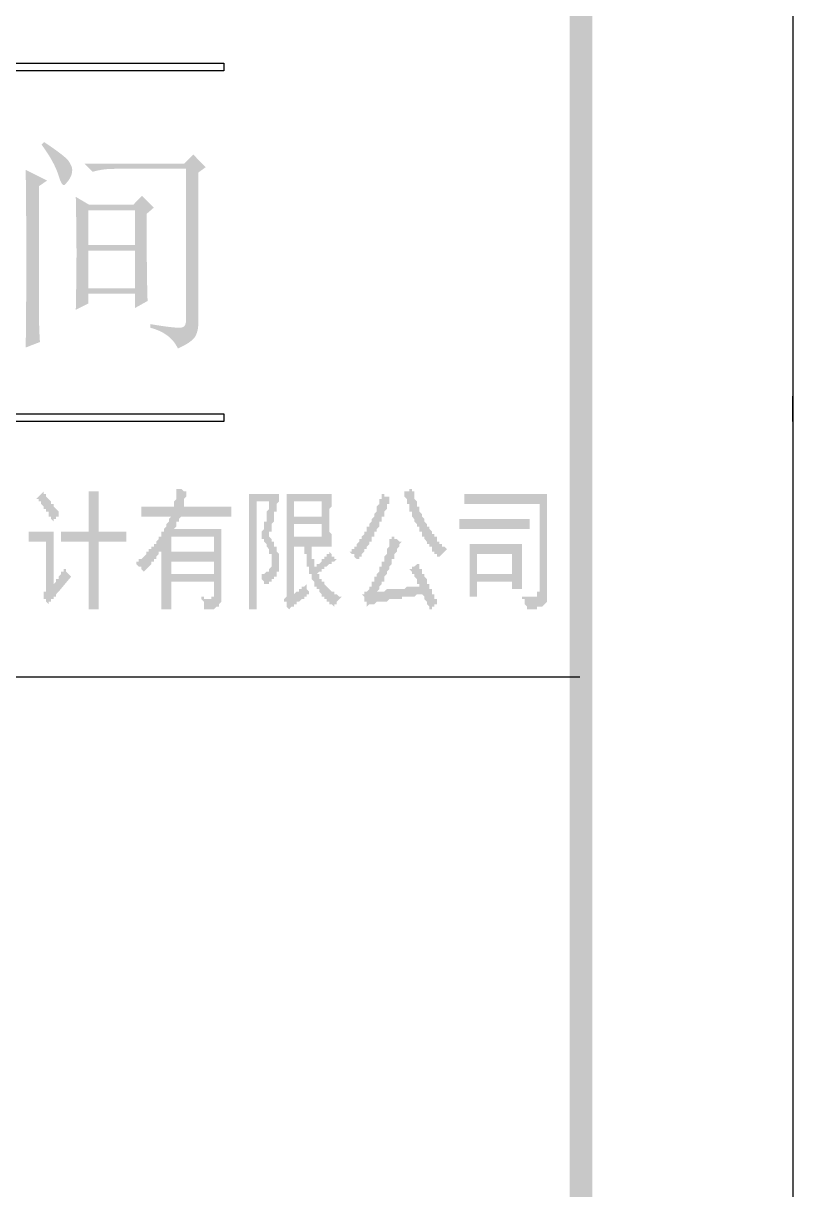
# Model space of a CAD drawing. Header units: inches. Extents: x 11 to 286, y 6 to 196.
# Drawn here: x 273.1 to 286.1, y 155.09 to 174.8 of the extents above; entities that cross this region are included whole.
import ezdxf

# ---------------------------------------------------------------- set-up
doc = ezdxf.new("R2010")
doc.units = ezdxf.units.IN
doc.header["$MEASUREMENT"] = 0
doc.layers.add('PDF_几何图形', color=7, linetype='Continuous')
doc.layers.add('PDF_实体填充', color=7, linetype='Continuous', true_color=0xffffff)

msp = doc.modelspace()

# ---------------------------------------------------------------- hatches: boundary and pattern name
at = {"layer": 'PDF_实体填充', "transparency": 33554559}
h = msp.add_hatch(color=7, dxfattribs=at)
h.paths.add_polyline_path([(254.31, 191.445), (254.734, 191.022), (282.716, 191.445)], flags=0)
h.paths.add_polyline_path([(254.734, 191.022), (282.716, 191.445), (282.335, 191.022)], flags=0)
h.paths.add_polyline_path([(282.716, 191.445), (282.335, 191.022), (282.716, 9.031)], flags=0)
h.paths.add_polyline_path([(282.335, 191.022), (282.716, 9.031), (282.335, 9.454)], flags=0)
h.paths.add_polyline_path([(282.716, 9.031), (282.335, 9.454), (254.31, 9.031)], flags=0)
h.paths.add_polyline_path([(282.335, 9.454), (254.31, 9.031), (254.734, 9.454)], flags=0)
h.paths.add_polyline_path([(254.31, 9.031), (254.734, 9.454), (254.31, 191.445)], flags=0)
h.paths.add_polyline_path([(254.734, 9.454), (254.31, 191.445), (254.734, 191.022), (254.734, 9.454)], flags=0)
h = msp.add_hatch(color=7, dxfattribs=at)
edge = h.paths.add_edge_path(flags=0)
edge.add_spline(control_points=[(273.989, 169.963), (273.995, 170.283), (274.001, 170.603), (274.001, 170.923)], knot_values=[0, 0, 0, 0, 1, 1, 1, 1], degree=3, periodic=0)
edge.add_spline(control_points=[(274.001, 170.923), (274.001, 171.242), (273.995, 171.556), (273.989, 171.871)], knot_values=[0, 0, 0, 0, 1, 1, 1, 1], degree=3, periodic=0)
edge.add_line((273.989, 171.871), (274.215, 171.738))
edge.add_line((274.215, 171.738), (274.96, 171.738))
edge.add_line((274.96, 171.738), (275.108, 171.887))
edge.add_line((275.108, 171.887), (275.307, 171.689))
edge.add_line((275.307, 171.689), (275.186, 171.584))
edge.add_spline(control_points=[(275.186, 171.584), (275.186, 170.917), (275.191, 170.427), (275.202, 170.112)], knot_values=[0, 0, 0, 0, 1, 1, 1, 1], degree=3, periodic=0)
edge.add_line((275.202, 170.112), (274.987, 169.991))
edge.add_line((274.987, 169.991), (274.987, 170.234))
edge.add_line((274.987, 170.234), (274.199, 170.234))
edge.add_line((274.199, 170.234), (274.199, 170.068))
edge.add_line((274.199, 170.068), (273.989, 169.963))
h.paths.add_polyline_path([(274.199, 171.645), (274.199, 171.055), (274.987, 171.055), (274.987, 171.645)], flags=0)
h.paths.add_polyline_path([(274.199, 170.961), (274.199, 170.327), (274.987, 170.327), (274.987, 170.961)], flags=0)
edge = h.paths.add_edge_path(flags=0)
edge.add_spline(control_points=[(273.455, 172.797), (273.686, 172.642), (273.824, 172.538), (273.868, 172.477)], knot_values=[0, 0, 0, 0, 1, 1, 1, 1], degree=3, periodic=0)
edge.add_spline(control_points=[(273.868, 172.477), (273.907, 172.416), (273.929, 172.367), (273.929, 172.328)], knot_values=[0, 0, 0, 0, 1, 1, 1, 1], degree=3, periodic=0)
edge.add_spline(control_points=[(273.929, 172.328), (273.929, 172.262), (273.907, 172.207), (273.868, 172.152)], knot_values=[0, 0, 0, 0, 1, 1, 1, 1], degree=3, periodic=0)
edge.add_spline(control_points=[(273.868, 172.152), (273.824, 172.097), (273.802, 172.069), (273.791, 172.069)], knot_values=[0, 0, 0, 0, 1, 1, 1, 1], degree=3, periodic=0)
edge.add_spline(control_points=[(273.791, 172.069), (273.758, 172.069), (273.73, 172.124), (273.697, 172.234)], knot_values=[0, 0, 0, 0, 1, 1, 1, 1], degree=3, periodic=0)
edge.add_spline(control_points=[(273.697, 172.234), (273.648, 172.389), (273.554, 172.56), (273.411, 172.753)], knot_values=[0, 0, 0, 0, 1, 1, 1, 1], degree=3, periodic=0)
edge.add_line((273.411, 172.753), (273.455, 172.797))
edge = h.paths.add_edge_path(flags=0)
edge.add_spline(control_points=[(273.367, 169.903), (273.367, 169.737), (273.372, 169.583), (273.383, 169.418)], knot_values=[0, 0, 0, 0, 1, 1, 1, 1], degree=3, periodic=0)
edge.add_line((273.383, 169.418), (273.141, 169.324))
edge.add_spline(control_points=[(273.141, 169.324), (273.146, 169.478), (273.152, 169.975), (273.152, 170.823)], knot_values=[0, 0, 0, 0, 1, 1, 1, 1], degree=3, periodic=0)
edge.add_spline(control_points=[(273.152, 170.823), (273.152, 171.672), (273.146, 172.174), (273.141, 172.328)], knot_values=[0, 0, 0, 0, 1, 1, 1, 1], degree=3, periodic=0)
edge.add_line((273.141, 172.328), (273.504, 172.146))
edge.add_line((273.504, 172.146), (273.367, 172.053))
edge.add_line((273.367, 172.053), (273.367, 169.903))
edge = h.paths.add_edge_path(flags=0)
edge.add_spline(control_points=[(275.246, 169.721), (275.566, 169.666), (275.748, 169.649), (275.792, 169.666)], knot_values=[0, 0, 0, 0, 1, 1, 1, 1], degree=3, periodic=0)
edge.add_spline(control_points=[(275.792, 169.666), (275.831, 169.677), (275.853, 169.721), (275.853, 169.798)], knot_values=[0, 0, 0, 0, 1, 1, 1, 1], degree=3, periodic=0)
edge.add_line((275.853, 169.798), (275.853, 172.345))
edge.add_line((275.853, 172.345), (274.64, 172.345))
edge.add_spline(control_points=[(274.64, 172.345), (274.508, 172.345), (274.386, 172.328), (274.276, 172.295)], knot_values=[0, 0, 0, 0, 1, 1, 1, 1], degree=3, periodic=0)
edge.add_line((274.276, 172.295), (274.138, 172.433))
edge.add_line((274.138, 172.433), (275.82, 172.433))
edge.add_line((275.82, 172.433), (275.974, 172.587))
edge.add_line((275.974, 172.587), (276.183, 172.372))
edge.add_line((276.183, 172.372), (276.062, 172.284))
edge.add_line((276.062, 172.284), (276.062, 169.782))
edge.add_spline(control_points=[(276.062, 169.782), (276.062, 169.649), (276.04, 169.556), (275.996, 169.495)], knot_values=[0, 0, 0, 0, 1, 1, 1, 1], degree=3, periodic=0)
edge.add_spline(control_points=[(275.996, 169.495), (275.952, 169.434), (275.858, 169.374), (275.715, 169.308)], knot_values=[0, 0, 0, 0, 1, 1, 1, 1], degree=3, periodic=0)
edge.add_spline(control_points=[(275.715, 169.308), (275.632, 169.484), (275.478, 169.6), (275.246, 169.66)], knot_values=[0, 0, 0, 0, 1, 1, 1, 1], degree=3, periodic=0)
edge.add_line((275.246, 169.66), (275.246, 169.721))
h = msp.add_hatch(color=7, dxfattribs=at)
h.paths.add_polyline_path([(274.207, 166.215), (274.207, 166.638), (274.207, 166.68), (274.207, 166.68), (274.207, 166.723), (274.207, 166.765), (274.207, 166.765), (274.207, 166.807), (274.207, 166.807), (274.207, 166.85), (274.207, 166.85), (274.207, 166.892), (274.207, 166.892), (274.207, 166.892), (274.207, 166.892), (274.376, 166.892), (274.376, 166.892), (274.376, 166.85), (274.376, 166.85), (274.376, 166.807), (274.376, 166.807), (274.376, 166.765), (274.376, 166.765), (274.376, 166.723), (274.376, 166.723), (274.376, 166.215), (274.63, 166.215), (274.673, 166.215), (274.673, 166.215), (274.715, 166.215), (274.715, 166.215), (274.715, 166.215), (274.757, 166.215), (274.757, 166.215), (274.8, 166.215), (274.8, 166.215), (274.842, 166.215), (274.842, 166.215), (274.842, 166.045), (274.8, 166.045), (274.8, 166.045), (274.757, 166.045), (274.757, 166.045), (274.715, 166.045), (274.715, 166.045), (274.715, 166.045), (274.673, 166.045), (274.673, 166.045), (274.673, 166.045), (274.376, 166.045), (274.376, 165.156), (274.376, 165.156), (274.376, 165.114), (274.376, 165.114), (274.376, 165.072), (274.376, 165.072), (274.376, 165.029), (274.376, 165.029), (274.376, 164.987), (274.376, 164.945), (274.376, 164.945), (274.376, 164.902), (274.376, 164.902), (274.207, 164.902), (274.207, 164.945), (274.207, 164.945), (274.207, 164.987), (274.207, 164.987), (274.207, 165.029), (274.207, 165.072), (274.207, 165.072), (274.207, 165.114), (274.207, 165.114), (274.207, 165.156), (274.207, 165.156), (274.207, 166.045), (273.953, 166.045), (273.911, 166.045), (273.911, 166.045), (273.911, 166.045), (273.868, 166.045), (273.868, 166.045), (273.826, 166.045), (273.826, 166.045), (273.784, 166.045), (273.784, 166.045), (273.784, 166.045), (273.741, 166.045), (273.741, 166.045), (273.741, 166.215), (273.741, 166.215), (273.784, 166.215), (273.784, 166.215), (273.826, 166.215), (273.826, 166.215), (273.868, 166.215), (273.868, 166.215), (273.868, 166.215), (273.911, 166.215), (273.911, 166.215), (273.953, 166.215), (274.207, 166.215)], flags=0)
h.paths.add_polyline_path([(273.614, 166.215), (273.614, 166.172), (273.614, 166.172), (273.614, 166.13), (273.614, 166.13), (273.614, 166.088), (273.614, 166.088), (273.614, 166.045), (273.614, 166.045), (273.614, 166.003), (273.614, 166.003), (273.614, 165.961), (273.614, 165.961), (273.614, 165.918), (273.614, 165.876), (273.614, 165.876), (273.614, 165.876), (273.614, 165.326), (273.614, 165.326), (273.657, 165.368), (273.657, 165.368), (273.657, 165.41), (273.699, 165.41), (273.699, 165.41), (273.699, 165.453), (273.699, 165.453), (273.741, 165.495), (273.741, 165.495), (273.741, 165.495), (273.741, 165.537), (273.784, 165.537), (273.784, 165.58), (273.784, 165.58), (273.784, 165.58), (273.784, 165.58), (273.826, 165.58), (273.826, 165.58), (273.826, 165.537), (273.826, 165.537), (273.868, 165.495), (273.868, 165.495), (273.868, 165.495), (273.911, 165.453), (273.911, 165.453), (273.699, 165.199), (273.699, 165.199), (273.657, 165.156), (273.657, 165.156), (273.657, 165.156), (273.657, 165.114), (273.614, 165.114), (273.614, 165.072), (273.614, 165.072), (273.572, 165.072), (273.572, 165.029), (273.572, 165.029), (273.53, 165.029), (273.53, 164.987), (273.53, 164.987), (273.53, 164.987), (273.53, 164.987), (273.487, 165.029), (273.487, 165.029), (273.487, 165.072), (273.445, 165.072), (273.445, 165.072), (273.445, 165.114), (273.445, 165.114), (273.445, 165.114), (273.445, 165.114), (273.445, 165.156), (273.445, 165.156), (273.445, 165.199), (273.487, 165.199), (273.487, 165.241), (273.487, 165.241), (273.487, 165.283), (273.487, 165.283), (273.487, 165.326), (273.487, 165.326), (273.487, 166.045), (273.445, 166.045), (273.445, 166.045), (273.403, 166.045), (273.403, 166.045), (273.36, 166.045), (273.36, 166.045), (273.318, 166.045), (273.318, 166.045), (273.276, 166.045), (273.276, 166.045), (273.233, 166.045), (273.233, 166.045), (273.233, 166.045), (273.191, 166.045), (273.191, 166.045), (273.191, 166.045), (273.191, 166.215), (273.233, 166.215), (273.233, 166.215), (273.276, 166.215), (273.276, 166.215), (273.318, 166.215), (273.318, 166.215), (273.318, 166.215), (273.36, 166.215), (273.36, 166.215), (273.614, 166.215)], flags=0)
h.paths.add_polyline_path([(273.445, 166.892), (273.445, 166.892), (273.445, 166.85), (273.445, 166.85), (273.487, 166.85), (273.487, 166.807), (273.487, 166.807), (273.487, 166.807), (273.53, 166.765), (273.53, 166.765), (273.53, 166.765), (273.572, 166.723), (273.572, 166.723), (273.572, 166.723), (273.572, 166.68), (273.614, 166.68), (273.614, 166.638), (273.614, 166.638), (273.657, 166.596), (273.657, 166.596), (273.699, 166.553), (273.699, 166.553), (273.699, 166.511), (273.741, 166.511), (273.699, 166.511), (273.699, 166.469), (273.699, 166.469), (273.657, 166.469), (273.657, 166.426), (273.657, 166.426), (273.614, 166.426), (273.614, 166.384), (273.614, 166.384), (273.614, 166.384), (273.572, 166.426), (273.572, 166.426), (273.572, 166.426), (273.572, 166.469), (273.572, 166.469), (273.53, 166.469), (273.53, 166.511), (273.53, 166.511), (273.53, 166.553), (273.487, 166.553), (273.487, 166.553), (273.487, 166.596), (273.445, 166.596), (273.445, 166.638), (273.445, 166.638), (273.445, 166.638), (273.403, 166.68), (273.403, 166.68), (273.403, 166.723), (273.36, 166.723), (273.36, 166.765), (273.318, 166.765), (273.318, 166.765), (273.36, 166.807), (273.36, 166.807), (273.36, 166.807), (273.403, 166.85), (273.403, 166.85), (273.403, 166.85), (273.445, 166.892), (273.445, 166.892), (273.445, 166.892), (273.445, 166.892)], flags=0)
h = msp.add_hatch(color=7, dxfattribs=at)
h.paths.add_polyline_path([(275.011, 165.664), (275.011, 165.664), (275.011, 165.707), (275.054, 165.707), (275.054, 165.707), (275.054, 165.749), (275.096, 165.749), (275.096, 165.749), (275.096, 165.749), (275.138, 165.791), (275.138, 165.791), (275.138, 165.791), (275.181, 165.834), (275.181, 165.834), (275.181, 165.876), (275.223, 165.876), (275.223, 165.876), (275.223, 165.918), (275.265, 165.918), (275.265, 165.918), (275.265, 165.961), (275.308, 165.961), (275.308, 166.003), (275.308, 166.003), (275.35, 166.003), (275.35, 166.045), (275.35, 166.045), (275.35, 166.045), (275.392, 166.088), (275.392, 166.088), (275.392, 166.088), (275.392, 166.13), (275.435, 166.13), (275.435, 166.172), (275.435, 166.172), (275.435, 166.215), (275.477, 166.215), (275.477, 166.215), (275.477, 166.257), (275.477, 166.257), (275.519, 166.299), (275.519, 166.299), (275.519, 166.342), (275.519, 166.342), (275.562, 166.384), (275.562, 166.384), (275.562, 166.426), (275.562, 166.426), (275.604, 166.469), (275.604, 166.469), (275.604, 166.469), (275.35, 166.469), (275.35, 166.469), (275.308, 166.469), (275.308, 166.469), (275.265, 166.469), (275.265, 166.469), (275.265, 166.469), (275.223, 166.469), (275.223, 166.469), (275.181, 166.469), (275.181, 166.469), (275.138, 166.469), (275.138, 166.469), (275.096, 166.469), (275.096, 166.469), (275.096, 166.638), (275.138, 166.638), (275.138, 166.638), (275.181, 166.638), (275.181, 166.638), (275.223, 166.638), (275.223, 166.638), (275.265, 166.638), (275.265, 166.638), (275.265, 166.638), (275.308, 166.638), (275.308, 166.638), (275.35, 166.638), (275.35, 166.638), (275.35, 166.638), (275.392, 166.638), (275.392, 166.638), (275.646, 166.638), (275.646, 166.68), (275.646, 166.68), (275.646, 166.723), (275.689, 166.765), (275.689, 166.765), (275.689, 166.807), (275.689, 166.807), (275.689, 166.85), (275.689, 166.85), (275.689, 166.892), (275.689, 166.892), (275.689, 166.892), (275.689, 166.934), (275.689, 166.934), (275.689, 166.934), (275.731, 166.934), (275.731, 166.934), (275.773, 166.934), (275.773, 166.934), (275.816, 166.892), (275.816, 166.892), (275.858, 166.892), (275.858, 166.892), (275.858, 166.892), (275.858, 166.892), (275.858, 166.892), (275.858, 166.892), (275.858, 166.85), (275.858, 166.85), (275.858, 166.85), (275.858, 166.807), (275.858, 166.807), (275.816, 166.765), (275.816, 166.723), (275.816, 166.723), (275.816, 166.68), (275.816, 166.638), (275.816, 166.638), (276.366, 166.638), (276.408, 166.638), (276.408, 166.638), (276.451, 166.638), (276.451, 166.638), (276.451, 166.638), (276.493, 166.638), (276.493, 166.638), (276.535, 166.638), (276.535, 166.638), (276.578, 166.638), (276.578, 166.638), (276.578, 166.638), (276.62, 166.638), (276.62, 166.638), (276.62, 166.469), (276.62, 166.469), (276.578, 166.469), (276.578, 166.469), (276.535, 166.469), (276.535, 166.469), (276.493, 166.469), (276.493, 166.469), (276.493, 166.469), (276.451, 166.469), (276.451, 166.469), (276.408, 166.469), (276.408, 166.469), (276.408, 166.469), (275.773, 166.469), (275.773, 166.469), (275.731, 166.426), (275.731, 166.426), (275.731, 166.426), (275.731, 166.384), (275.689, 166.384), (275.689, 166.342), (275.689, 166.342), (275.689, 166.299), (275.689, 166.299), (275.646, 166.257), (275.646, 166.257), (276.451, 166.257), (276.451, 166.215), (276.451, 166.215), (276.451, 166.172), (276.451, 166.172), (276.451, 166.13), (276.451, 166.13), (276.451, 166.088), (276.451, 166.045), (276.451, 166.045), (276.451, 166.003), (276.451, 166.003), (276.451, 165.961), (276.451, 165.961), (276.451, 165.918), (276.451, 165.918), (276.451, 165.876), (276.451, 165.876), (276.451, 165.876), (276.451, 165.156), (276.451, 165.114), (276.451, 165.072), (276.451, 165.072), (276.451, 165.029), (276.451, 165.029), (276.451, 165.029), (276.408, 164.987), (276.408, 164.987), (276.408, 164.987), (276.408, 164.987), (276.408, 164.945), (276.366, 164.945), (276.366, 164.945), (276.366, 164.945), (276.366, 164.945), (276.324, 164.902), (276.324, 164.902), (276.281, 164.902), (276.281, 164.902), (276.281, 164.902), (276.239, 164.902), (276.197, 164.902), (276.197, 164.902), (276.154, 164.902), (276.154, 164.902), (276.154, 164.902), (276.154, 164.945), (276.154, 164.945), (276.154, 164.987), (276.154, 164.987), (276.154, 165.029), (276.154, 165.029), (276.112, 165.072), (276.112, 165.072), (276.112, 165.114), (276.154, 165.114), (276.154, 165.072), (276.197, 165.072), (276.197, 165.072), (276.239, 165.072), (276.239, 165.072), (276.239, 165.072), (276.281, 165.072), (276.281, 165.072), (276.281, 165.114), (276.281, 165.114), (276.324, 165.114), (276.324, 165.156), (276.324, 165.156), (276.324, 165.199), (276.324, 165.199), (276.324, 165.368), (275.604, 165.368), (275.604, 164.902), (275.435, 164.902), (275.435, 164.902), (275.435, 164.945), (275.435, 164.987), (275.435, 164.987), (275.435, 165.029), (275.435, 165.029), (275.435, 165.072), (275.435, 165.114), (275.435, 165.114), (275.435, 165.156), (275.435, 165.156), (275.435, 165.199), (275.435, 165.199), (275.435, 165.241), (275.435, 165.241), (275.435, 165.241), (275.435, 165.283), (275.435, 165.918), (275.435, 165.876), (275.392, 165.876), (275.392, 165.834), (275.392, 165.834), (275.392, 165.834), (275.35, 165.791), (275.35, 165.791), (275.35, 165.749), (275.308, 165.749), (275.308, 165.749), (275.308, 165.707), (275.265, 165.707), (275.265, 165.707), (275.265, 165.664), (275.265, 165.664), (275.223, 165.622), (275.223, 165.622), (275.223, 165.622), (275.181, 165.58), (275.181, 165.58), (275.181, 165.58), (275.138, 165.537), (275.138, 165.537), (275.138, 165.537), (275.138, 165.537), (275.096, 165.58), (275.096, 165.58), (275.096, 165.58), (275.096, 165.622), (275.054, 165.622), (275.054, 165.622), (275.011, 165.664), (275.011, 165.664), (275.011, 165.664), (275.011, 165.664)], flags=0)
h.paths.add_polyline_path([(276.324, 165.876), (276.324, 166.13), (275.604, 166.13), (275.604, 165.876), (276.324, 165.876)], flags=0)
h.paths.add_polyline_path([(276.324, 165.495), (276.324, 165.707), (275.604, 165.707), (275.604, 165.495), (276.324, 165.495), (276.324, 165.495)], flags=0)
h = msp.add_hatch(color=7, dxfattribs=at)
h.paths.add_polyline_path([(278.313, 166.85), (278.313, 166.85), (278.313, 166.807), (278.313, 166.807), (278.313, 166.765), (278.313, 166.765), (278.313, 166.723), (278.313, 166.723), (278.313, 166.68), (278.313, 166.68), (278.313, 166.638), (278.313, 166.638), (278.271, 166.596), (278.271, 166.596), (278.271, 166.553), (278.271, 166.511), (278.271, 166.511), (278.271, 166.469), (278.271, 166.469), (278.271, 166.426), (278.271, 166.426), (278.271, 166.384), (278.271, 166.342), (278.271, 166.342), (278.271, 166.299), (278.271, 166.257), (278.271, 166.257), (278.271, 166.215), (278.271, 166.215), (278.313, 166.172), (278.313, 166.13), (278.313, 166.13), (278.313, 166.088), (278.313, 166.088), (278.313, 166.045), (278.313, 166.045), (278.313, 166.045), (278.313, 166.003), (278.313, 166.003), (278.313, 165.961), (278.313, 165.961), (277.975, 165.961), (277.975, 165.961), (277.975, 165.918), (277.975, 165.918), (277.975, 165.876), (277.975, 165.876), (277.975, 165.834), (277.975, 165.834), (277.975, 165.791), (277.975, 165.791), (277.975, 165.749), (278.017, 165.749), (278.017, 165.707), (278.017, 165.707), (278.017, 165.664), (278.017, 165.664), (278.017, 165.622), (278.017, 165.622), (278.059, 165.622), (278.059, 165.664), (278.102, 165.664), (278.102, 165.664), (278.144, 165.707), (278.144, 165.707), (278.144, 165.749), (278.186, 165.749), (278.186, 165.749), (278.186, 165.791), (278.229, 165.791), (278.229, 165.791), (278.229, 165.834), (278.229, 165.834), (278.271, 165.834), (278.271, 165.876), (278.271, 165.876), (278.271, 165.876), (278.271, 165.876), (278.271, 165.876), (278.313, 165.834), (278.313, 165.834), (278.313, 165.791), (278.356, 165.791), (278.356, 165.791), (278.356, 165.749), (278.356, 165.749), (278.398, 165.749), (278.398, 165.749), (278.356, 165.707), (278.356, 165.707), (278.356, 165.707), (278.313, 165.707), (278.313, 165.707), (278.313, 165.664), (278.271, 165.664), (278.271, 165.664), (278.271, 165.664), (278.229, 165.622), (278.229, 165.622), (278.229, 165.622), (278.186, 165.622), (278.186, 165.58), (278.144, 165.58), (278.144, 165.58), (278.144, 165.537), (278.102, 165.537), (278.102, 165.537), (278.059, 165.495), (278.102, 165.495), (278.102, 165.453), (278.102, 165.453), (278.102, 165.41), (278.144, 165.41), (278.144, 165.41), (278.144, 165.368), (278.186, 165.368), (278.186, 165.326), (278.186, 165.326), (278.186, 165.326), (278.229, 165.283), (278.229, 165.283), (278.229, 165.283), (278.229, 165.283), (278.271, 165.241), (278.271, 165.241), (278.271, 165.241), (278.313, 165.199), (278.313, 165.199), (278.313, 165.199), (278.356, 165.199), (278.356, 165.156), (278.356, 165.156), (278.398, 165.156), (278.398, 165.156), (278.44, 165.114), (278.44, 165.114), (278.483, 165.114), (278.483, 165.114), (278.483, 165.114), (278.44, 165.072), (278.44, 165.072), (278.44, 165.072), (278.398, 165.029), (278.398, 165.029), (278.398, 165.029), (278.398, 164.987), (278.356, 164.987), (278.356, 164.945), (278.356, 164.945), (278.356, 164.945), (278.313, 164.987), (278.313, 164.987), (278.271, 164.987), (278.271, 165.029), (278.271, 165.029), (278.229, 165.029), (278.229, 165.072), (278.229, 165.072), (278.186, 165.072), (278.186, 165.114), (278.186, 165.114), (278.144, 165.114), (278.144, 165.156), (278.144, 165.156), (278.144, 165.156), (278.102, 165.199), (278.102, 165.199), (278.102, 165.199), (278.102, 165.241), (278.059, 165.241), (278.059, 165.283), (278.059, 165.283), (278.017, 165.283), (278.017, 165.326), (278.017, 165.326), (278.017, 165.368), (278.017, 165.368), (277.975, 165.41), (277.975, 165.41), (277.975, 165.453), (277.975, 165.453), (277.975, 165.495), (277.932, 165.495), (277.932, 165.537), (277.932, 165.537), (277.932, 165.537), (277.932, 165.58), (277.932, 165.58), (277.932, 165.622), (277.89, 165.622), (277.89, 165.664), (277.89, 165.664), (277.89, 165.707), (277.89, 165.707), (277.89, 165.749), (277.89, 165.749), (277.89, 165.791), (277.89, 165.791), (277.89, 165.834), (277.848, 165.834), (277.848, 165.876), (277.848, 165.876), (277.848, 165.918), (277.848, 165.961), (277.848, 165.961), (277.848, 165.961), (277.678, 165.961), (277.678, 165.156), (277.721, 165.199), (277.721, 165.199), (277.721, 165.199), (277.763, 165.199), (277.763, 165.241), (277.805, 165.241), (277.805, 165.241), (277.805, 165.283), (277.848, 165.283), (277.848, 165.283), (277.848, 165.283), (277.89, 165.326), (277.89, 165.326), (277.89, 165.326), (277.89, 165.326), (277.89, 165.283), (277.89, 165.283), (277.89, 165.241), (277.89, 165.241), (277.932, 165.199), (277.932, 165.199), (277.932, 165.156), (277.932, 165.156), (277.89, 165.156), (277.89, 165.114), (277.89, 165.114), (277.89, 165.114), (277.848, 165.114), (277.848, 165.072), (277.805, 165.072), (277.805, 165.072), (277.805, 165.072), (277.763, 165.029), (277.763, 165.029), (277.763, 165.029), (277.721, 165.029), (277.721, 164.987), (277.678, 164.987), (277.678, 164.987), (277.678, 164.945), (277.636, 164.945), (277.636, 164.945), (277.636, 164.945), (277.594, 164.902), (277.594, 164.902), (277.594, 164.902), (277.594, 164.902), (277.551, 164.945), (277.551, 164.945), (277.551, 164.987), (277.551, 164.987), (277.551, 165.029), (277.509, 165.029), (277.509, 165.029), (277.509, 165.072), (277.509, 165.072), (277.509, 165.072), (277.551, 165.114), (277.551, 165.114), (277.551, 165.156), (277.551, 165.156), (277.551, 165.199), (277.551, 165.199), (277.551, 166.469), (277.551, 166.469), (277.551, 166.511), (277.551, 166.511), (277.551, 166.553), (277.551, 166.553), (277.551, 166.596), (277.551, 166.596), (277.551, 166.638), (277.551, 166.638), (277.551, 166.68), (277.551, 166.68), (277.551, 166.723), (277.551, 166.765), (277.551, 166.765), (277.551, 166.807), (277.551, 166.807), (277.551, 166.85), (277.551, 166.85), (278.313, 166.85), (278.313, 166.85)], flags=0)
h.paths.add_polyline_path([(277.424, 166.85), (277.424, 166.807), (277.424, 166.765), (277.424, 166.765), (277.424, 166.723), (277.382, 166.68), (277.382, 166.68), (277.382, 166.638), (277.382, 166.596), (277.382, 166.596), (277.382, 166.553), (277.34, 166.553), (277.34, 166.511), (277.34, 166.469), (277.34, 166.469), (277.34, 166.426), (277.34, 166.426), (277.34, 166.384), (277.34, 166.384), (277.297, 166.342), (277.297, 166.342), (277.297, 166.299), (277.297, 166.299), (277.297, 166.299), (277.297, 166.257), (277.297, 166.257), (277.297, 166.215), (277.297, 166.215), (277.255, 166.215), (277.255, 166.172), (277.255, 166.172), (277.255, 166.172), (277.255, 166.13), (277.255, 166.13), (277.255, 166.13), (277.297, 166.088), (277.297, 166.088), (277.297, 166.045), (277.34, 166.045), (277.34, 166.003), (277.34, 166.003), (277.34, 165.961), (277.382, 165.961), (277.382, 165.918), (277.382, 165.918), (277.382, 165.876), (277.382, 165.876), (277.382, 165.876), (277.424, 165.834), (277.424, 165.834), (277.424, 165.791), (277.424, 165.791), (277.424, 165.749), (277.424, 165.749), (277.424, 165.749), (277.424, 165.707), (277.424, 165.664), (277.424, 165.664), (277.424, 165.622), (277.424, 165.622), (277.424, 165.58), (277.424, 165.58), (277.424, 165.537), (277.382, 165.537), (277.382, 165.495), (277.382, 165.495), (277.382, 165.495), (277.382, 165.453), (277.382, 165.453), (277.34, 165.453), (277.34, 165.41), (277.34, 165.41), (277.297, 165.41), (277.297, 165.368), (277.297, 165.368), (277.255, 165.368), (277.255, 165.368), (277.255, 165.326), (277.213, 165.326), (277.213, 165.326), (277.17, 165.326), (277.17, 165.326), (277.17, 165.283), (277.17, 165.326), (277.17, 165.368), (277.17, 165.368), (277.128, 165.41), (277.128, 165.41), (277.128, 165.453), (277.128, 165.453), (277.128, 165.453), (277.128, 165.495), (277.086, 165.495), (277.128, 165.495), (277.128, 165.495), (277.17, 165.495), (277.17, 165.495), (277.213, 165.537), (277.213, 165.537), (277.213, 165.537), (277.255, 165.537), (277.255, 165.537), (277.255, 165.58), (277.255, 165.58), (277.255, 165.58), (277.255, 165.58), (277.297, 165.622), (277.297, 165.622), (277.297, 165.664), (277.297, 165.664), (277.297, 165.707), (277.297, 165.749), (277.297, 165.749), (277.297, 165.791), (277.297, 165.791), (277.297, 165.791), (277.297, 165.834), (277.297, 165.834), (277.255, 165.834), (277.255, 165.876), (277.255, 165.876), (277.255, 165.918), (277.255, 165.918), (277.255, 165.918), (277.213, 165.961), (277.213, 165.961), (277.213, 166.003), (277.213, 166.003), (277.17, 166.045), (277.17, 166.045), (277.17, 166.088), (277.128, 166.088), (277.128, 166.13), (277.128, 166.13), (277.128, 166.172), (277.128, 166.172), (277.128, 166.215), (277.17, 166.257), (277.17, 166.257), (277.17, 166.299), (277.17, 166.342), (277.17, 166.342), (277.17, 166.384), (277.213, 166.384), (277.213, 166.426), (277.213, 166.426), (277.213, 166.469), (277.213, 166.511), (277.213, 166.511), (277.213, 166.511), (277.213, 166.553), (277.213, 166.553), (277.255, 166.596), (277.255, 166.596), (277.255, 166.638), (277.255, 166.638), (277.255, 166.638), (277.255, 166.68), (277.255, 166.68), (277.255, 166.68), (277.255, 166.723), (277.043, 166.723), (277.043, 164.902), (276.916, 164.902), (276.916, 164.945), (276.916, 164.987), (276.916, 164.987), (276.916, 165.029), (276.916, 165.029), (276.916, 165.072), (276.916, 165.072), (276.916, 165.114), (276.916, 165.114), (276.916, 165.156), (276.916, 165.156), (276.916, 165.199), (276.916, 165.199), (276.916, 165.241), (276.916, 165.283), (276.916, 165.283), (276.916, 165.326), (276.916, 165.326), (276.916, 165.368), (276.916, 165.368), (276.916, 165.41), (276.916, 165.41), (276.916, 166.426), (276.916, 166.469), (276.916, 166.469), (276.916, 166.511), (276.916, 166.511), (276.916, 166.553), (276.916, 166.553), (276.916, 166.596), (276.916, 166.596), (276.916, 166.638), (276.916, 166.638), (276.916, 166.68), (276.916, 166.68), (276.916, 166.723), (276.916, 166.765), (276.916, 166.765), (276.916, 166.807), (276.916, 166.807), (276.916, 166.85), (277.424, 166.85), (277.424, 166.85)], flags=0)
h.paths.add_polyline_path([(278.144, 166.13), (278.144, 166.342), (277.678, 166.342), (277.678, 166.13), (278.144, 166.13)], flags=0)
h.paths.add_polyline_path([(278.144, 166.469), (278.144, 166.723), (277.678, 166.723), (277.678, 166.469), (278.144, 166.469), (278.144, 166.469)], flags=0)
h = msp.add_hatch(color=7, dxfattribs=at)
h.paths.add_polyline_path([(279.795, 165.283), (279.795, 165.326), (279.795, 165.326), (279.753, 165.326), (279.753, 165.368), (279.753, 165.368), (279.753, 165.41), (279.753, 165.41), (279.71, 165.453), (279.71, 165.453), (279.71, 165.453), (279.71, 165.495), (279.668, 165.495), (279.668, 165.537), (279.668, 165.537), (279.626, 165.58), (279.626, 165.58), (279.668, 165.58), (279.668, 165.622), (279.71, 165.622), (279.71, 165.622), (279.71, 165.622), (279.753, 165.664), (279.753, 165.664), (279.753, 165.664), (279.753, 165.664), (279.753, 165.664), (279.795, 165.664), (279.795, 165.622), (279.795, 165.622), (279.795, 165.58), (279.837, 165.58), (279.837, 165.537), (279.837, 165.537), (279.837, 165.495), (279.88, 165.495), (279.88, 165.453), (279.88, 165.453), (279.88, 165.453), (279.922, 165.41), (279.922, 165.41), (279.922, 165.368), (279.922, 165.368), (279.922, 165.326), (279.964, 165.326), (279.964, 165.283), (279.964, 165.283), (279.964, 165.241), (280.007, 165.241), (280.007, 165.199), (280.007, 165.199), (280.007, 165.156), (280.049, 165.156), (280.049, 165.114), (280.049, 165.114), (280.049, 165.072), (280.049, 165.072), (280.091, 165.072), (280.091, 165.029), (280.091, 165.029), (280.091, 164.987), (280.091, 164.987), (280.091, 164.987), (280.049, 164.987), (280.049, 164.945), (280.049, 164.945), (280.007, 164.945), (280.007, 164.902), (280.007, 164.902), (279.964, 164.902), (279.964, 164.902), (279.964, 164.902), (279.964, 164.945), (279.964, 164.945), (279.922, 164.987), (279.922, 164.987), (279.922, 164.987), (279.922, 165.029), (279.922, 165.029), (279.88, 165.072), (279.88, 165.072), (279.88, 165.114), (279.88, 165.114), (279.837, 165.156), (279.837, 165.156), (279.795, 165.156), (279.795, 165.156), (279.753, 165.156), (279.71, 165.114), (279.71, 165.114), (279.668, 165.114), (279.668, 165.114), (279.626, 165.114), (279.626, 165.114), (279.583, 165.114), (279.583, 165.114), (279.541, 165.114), (279.541, 165.114), (279.499, 165.114), (279.499, 165.072), (279.456, 165.072), (279.456, 165.072), (279.456, 165.072), (279.414, 165.072), (279.414, 165.072), (279.372, 165.072), (279.372, 165.072), (279.372, 165.072), (279.329, 165.072), (279.329, 165.072), (279.329, 165.072), (279.287, 165.072), (279.287, 165.072), (279.287, 165.072), (279.245, 165.029), (279.245, 165.029), (279.245, 165.029), (279.202, 165.029), (279.202, 165.029), (279.202, 165.029), (279.202, 165.029), (279.16, 165.029), (279.16, 165.029), (279.118, 165.029), (279.075, 165.029), (279.075, 165.029), (279.075, 165.029), (279.033, 164.987), (279.033, 164.987), (278.991, 164.987), (278.991, 164.987), (278.991, 164.987), (278.948, 164.987), (278.948, 164.987), (278.948, 164.987), (278.906, 164.945), (278.906, 164.945), (278.906, 164.945), (278.906, 164.987), (278.906, 164.987), (278.906, 165.029), (278.864, 165.029), (278.864, 165.072), (278.864, 165.072), (278.864, 165.114), (278.864, 165.114), (278.821, 165.156), (278.821, 165.156), (278.864, 165.156), (278.864, 165.156), (278.864, 165.199), (278.906, 165.199), (278.906, 165.199), (278.906, 165.199), (278.948, 165.241), (278.948, 165.241), (278.948, 165.283), (278.948, 165.283), (278.948, 165.283), (278.991, 165.283), (278.991, 165.326), (278.991, 165.326), (278.991, 165.326), (278.991, 165.368), (279.033, 165.368), (279.033, 165.368), (279.033, 165.41), (279.033, 165.41), (279.033, 165.453), (279.075, 165.453), (279.075, 165.495), (279.075, 165.495), (279.118, 165.537), (279.118, 165.537), (279.118, 165.58), (279.118, 165.622), (279.16, 165.622), (279.16, 165.664), (279.16, 165.664), (279.16, 165.707), (279.202, 165.707), (279.202, 165.749), (279.202, 165.749), (279.202, 165.791), (279.202, 165.791), (279.245, 165.834), (279.245, 165.834), (279.245, 165.876), (279.245, 165.876), (279.245, 165.918), (279.245, 165.918), (279.287, 165.961), (279.287, 165.961), (279.287, 166.003), (279.287, 166.003), (279.287, 166.045), (279.287, 166.045), (279.287, 166.088), (279.329, 166.088), (279.329, 166.13), (279.329, 166.13), (279.329, 166.13), (279.329, 166.13), (279.372, 166.13), (279.372, 166.088), (279.414, 166.088), (279.414, 166.088), (279.414, 166.088), (279.456, 166.045), (279.456, 166.045), (279.456, 166.045), (279.499, 166.045), (279.499, 166.045), (279.456, 166.003), (279.456, 166.003), (279.456, 166.003), (279.456, 165.961), (279.456, 165.961), (279.414, 165.918), (279.414, 165.918), (279.414, 165.918), (279.414, 165.876), (279.414, 165.876), (279.372, 165.834), (279.372, 165.834), (279.372, 165.791), (279.372, 165.791), (279.372, 165.749), (279.329, 165.749), (279.329, 165.707), (279.329, 165.707), (279.329, 165.664), (279.287, 165.622), (279.287, 165.622), (279.287, 165.58), (279.287, 165.58), (279.245, 165.537), (279.245, 165.495), (279.245, 165.495), (279.202, 165.453), (279.202, 165.453), (279.202, 165.41), (279.202, 165.368), (279.16, 165.368), (279.16, 165.368), (279.16, 165.326), (279.16, 165.326), (279.118, 165.283), (279.118, 165.283), (279.118, 165.283), (279.118, 165.241), (279.118, 165.241), (279.118, 165.241), (279.075, 165.199), (279.075, 165.199), (279.075, 165.199), (279.118, 165.199), (279.118, 165.199), (279.16, 165.199), (279.16, 165.199), (279.16, 165.199), (279.202, 165.199), (279.202, 165.199), (279.245, 165.241), (279.245, 165.241), (279.245, 165.241), (279.287, 165.241), (279.287, 165.241), (279.329, 165.241), (279.329, 165.241), (279.329, 165.241), (279.372, 165.241), (279.372, 165.241), (279.414, 165.241), (279.414, 165.241), (279.456, 165.241), (279.456, 165.241), (279.456, 165.241), (279.499, 165.241), (279.499, 165.241), (279.541, 165.241), (279.541, 165.241), (279.583, 165.283), (279.583, 165.283), (279.583, 165.283), (279.626, 165.283), (279.626, 165.283), (279.668, 165.283), (279.668, 165.283), (279.71, 165.283), (279.71, 165.283), (279.753, 165.283), (279.753, 165.283), (279.795, 165.283), (279.795, 165.283), (279.795, 165.283), (279.795, 165.283)], flags=0)
h.paths.add_polyline_path([(279.668, 166.934), (279.668, 166.892), (279.71, 166.892), (279.71, 166.85), (279.71, 166.85), (279.71, 166.807), (279.71, 166.765), (279.71, 166.765), (279.753, 166.723), (279.753, 166.723), (279.753, 166.68), (279.753, 166.68), (279.753, 166.638), (279.795, 166.638), (279.795, 166.596), (279.795, 166.596), (279.795, 166.553), (279.795, 166.553), (279.837, 166.511), (279.837, 166.511), (279.837, 166.469), (279.837, 166.469), (279.837, 166.469), (279.88, 166.426), (279.88, 166.426), (279.88, 166.384), (279.88, 166.384), (279.88, 166.384), (279.922, 166.342), (279.922, 166.342), (279.922, 166.299), (279.922, 166.299), (279.964, 166.299), (279.964, 166.257), (279.964, 166.257), (279.964, 166.257), (279.964, 166.257), (280.007, 166.215), (280.007, 166.215), (280.007, 166.172), (280.049, 166.172), (280.049, 166.13), (280.049, 166.13), (280.091, 166.13), (280.091, 166.088), (280.091, 166.088), (280.091, 166.045), (280.134, 166.045), (280.134, 166.045), (280.134, 166.003), (280.176, 166.003), (280.176, 166.003), (280.176, 165.961), (280.218, 165.961), (280.218, 165.961), (280.218, 165.961), (280.261, 165.918), (280.261, 165.918), (280.261, 165.918), (280.261, 165.918), (280.218, 165.876), (280.218, 165.876), (280.218, 165.876), (280.176, 165.834), (280.176, 165.834), (280.176, 165.834), (280.134, 165.791), (280.134, 165.791), (280.134, 165.791), (280.134, 165.791), (280.134, 165.791), (280.091, 165.791), (280.091, 165.834), (280.091, 165.834), (280.049, 165.834), (280.049, 165.876), (280.049, 165.876), (280.007, 165.876), (280.007, 165.918), (280.007, 165.918), (280.007, 165.961), (279.964, 165.961), (279.964, 165.961), (279.964, 166.003), (279.922, 166.003), (279.922, 166.003), (279.922, 166.045), (279.922, 166.045), (279.88, 166.088), (279.88, 166.088), (279.88, 166.13), (279.88, 166.13), (279.837, 166.13), (279.837, 166.172), (279.837, 166.172), (279.837, 166.215), (279.795, 166.215), (279.795, 166.257), (279.795, 166.257), (279.795, 166.257), (279.795, 166.299), (279.753, 166.299), (279.753, 166.342), (279.753, 166.342), (279.753, 166.342), (279.71, 166.384), (279.71, 166.384), (279.71, 166.426), (279.71, 166.426), (279.668, 166.469), (279.668, 166.469), (279.668, 166.511), (279.668, 166.511), (279.668, 166.553), (279.626, 166.553), (279.626, 166.596), (279.626, 166.596), (279.626, 166.638), (279.626, 166.638), (279.626, 166.68), (279.583, 166.68), (279.583, 166.723), (279.583, 166.723), (279.583, 166.765), (279.583, 166.765), (279.583, 166.765), (279.541, 166.807), (279.541, 166.807), (279.541, 166.85), (279.541, 166.85), (279.541, 166.892), (279.541, 166.892), (279.583, 166.892), (279.583, 166.892), (279.626, 166.892), (279.626, 166.892), (279.626, 166.934), (279.668, 166.934), (279.668, 166.934), (279.668, 166.934), (279.668, 166.934)], flags=0)
h.paths.add_polyline_path([(279.287, 166.765), (279.287, 166.765), (279.287, 166.723), (279.287, 166.723), (279.287, 166.68), (279.245, 166.68), (279.245, 166.638), (279.245, 166.638), (279.245, 166.596), (279.245, 166.596), (279.202, 166.553), (279.202, 166.553), (279.202, 166.511), (279.202, 166.511), (279.202, 166.469), (279.16, 166.469), (279.16, 166.426), (279.16, 166.426), (279.16, 166.426), (279.16, 166.384), (279.118, 166.384), (279.118, 166.342), (279.118, 166.342), (279.118, 166.299), (279.118, 166.299), (279.075, 166.257), (279.075, 166.257), (279.075, 166.257), (279.075, 166.215), (279.033, 166.215), (279.033, 166.172), (279.033, 166.172), (279.033, 166.172), (279.033, 166.13), (278.991, 166.13), (278.991, 166.088), (278.991, 166.088), (278.991, 166.045), (278.948, 166.045), (278.948, 166.045), (278.948, 166.003), (278.948, 166.003), (278.906, 165.961), (278.906, 165.961), (278.906, 165.918), (278.906, 165.918), (278.864, 165.918), (278.864, 165.876), (278.864, 165.876), (278.821, 165.834), (278.821, 165.834), (278.821, 165.834), (278.821, 165.791), (278.779, 165.791), (278.779, 165.791), (278.779, 165.749), (278.737, 165.749), (278.737, 165.749), (278.737, 165.707), (278.737, 165.749), (278.737, 165.749), (278.694, 165.791), (278.694, 165.791), (278.694, 165.834), (278.652, 165.834), (278.652, 165.834), (278.652, 165.834), (278.61, 165.876), (278.61, 165.876), (278.652, 165.876), (278.652, 165.876), (278.652, 165.918), (278.652, 165.918), (278.694, 165.918), (278.694, 165.961), (278.694, 165.961), (278.737, 165.961), (278.737, 166.003), (278.737, 166.003), (278.737, 166.003), (278.779, 166.045), (278.779, 166.045), (278.779, 166.045), (278.779, 166.088), (278.821, 166.088), (278.821, 166.13), (278.821, 166.13), (278.864, 166.172), (278.864, 166.172), (278.864, 166.215), (278.906, 166.215), (278.906, 166.257), (278.906, 166.257), (278.906, 166.299), (278.948, 166.299), (278.948, 166.342), (278.948, 166.342), (278.948, 166.342), (278.991, 166.384), (278.991, 166.384), (278.991, 166.426), (278.991, 166.426), (279.033, 166.469), (279.033, 166.469), (279.033, 166.511), (279.033, 166.511), (279.075, 166.553), (279.075, 166.553), (279.075, 166.596), (279.075, 166.596), (279.075, 166.638), (279.075, 166.638), (279.118, 166.68), (279.118, 166.68), (279.118, 166.723), (279.118, 166.723), (279.118, 166.723), (279.118, 166.765), (279.16, 166.765), (279.16, 166.807), (279.16, 166.807), (279.16, 166.85), (279.16, 166.85), (279.16, 166.85), (279.16, 166.85), (279.202, 166.85), (279.202, 166.85), (279.202, 166.807), (279.245, 166.807), (279.245, 166.807), (279.287, 166.807), (279.287, 166.807), (279.287, 166.765), (279.287, 166.765), (279.287, 166.765)], flags=0)
h = msp.add_hatch(color=7, dxfattribs=at)
h.paths.add_polyline_path([(281.531, 166.003), (281.531, 165.961), (281.531, 165.961), (281.531, 165.918), (281.531, 165.918), (281.531, 165.876), (281.531, 165.876), (281.531, 165.834), (281.531, 165.834), (281.531, 165.791), (281.531, 165.749), (281.531, 165.749), (281.531, 165.707), (281.531, 165.537), (281.531, 165.495), (281.531, 165.495), (281.531, 165.453), (281.531, 165.453), (281.531, 165.41), (281.531, 165.41), (281.531, 165.368), (281.531, 165.368), (281.531, 165.326), (281.531, 165.326), (281.531, 165.283), (281.531, 165.241), (281.531, 165.241), (281.361, 165.241), (281.361, 165.368), (280.769, 165.368), (280.769, 165.114), (280.642, 165.114), (280.642, 165.156), (280.642, 165.156), (280.642, 165.199), (280.642, 165.199), (280.642, 165.241), (280.642, 165.241), (280.642, 165.283), (280.642, 165.326), (280.642, 165.326), (280.642, 165.368), (280.642, 165.368), (280.642, 165.41), (280.642, 165.41), (280.642, 165.707), (280.642, 165.749), (280.642, 165.749), (280.642, 165.791), (280.642, 165.791), (280.642, 165.834), (280.642, 165.834), (280.642, 165.876), (280.642, 165.918), (280.642, 165.918), (280.642, 165.961), (280.642, 165.961), (280.642, 166.003), (281.531, 166.003), (281.531, 166.003)], flags=0)
h.paths.add_polyline_path([(281.954, 166.85), (281.954, 166.807), (281.954, 166.765), (281.954, 166.765), (281.954, 166.723), (281.954, 166.723), (281.954, 166.68), (281.954, 166.68), (281.954, 166.638), (281.954, 166.596), (281.954, 166.596), (281.954, 166.553), (281.954, 166.553), (281.954, 166.511), (281.954, 166.511), (281.954, 166.469), (281.954, 166.469), (281.954, 165.114), (281.954, 165.072), (281.954, 165.072), (281.954, 165.029), (281.954, 165.029), (281.954, 165.029), (281.912, 164.987), (281.912, 164.987), (281.912, 164.987), (281.869, 164.945), (281.869, 164.945), (281.869, 164.945), (281.827, 164.945), (281.827, 164.945), (281.827, 164.945), (281.785, 164.945), (281.785, 164.945), (281.785, 164.902), (281.742, 164.902), (281.742, 164.902), (281.7, 164.902), (281.7, 164.902), (281.658, 164.902), (281.658, 164.902), (281.615, 164.902), (281.615, 164.902), (281.615, 164.902), (281.615, 164.902), (281.615, 164.945), (281.615, 164.945), (281.573, 164.987), (281.573, 164.987), (281.573, 165.029), (281.573, 165.029), (281.573, 165.072), (281.531, 165.072), (281.531, 165.114), (281.573, 165.114), (281.615, 165.114), (281.615, 165.114), (281.658, 165.114), (281.658, 165.114), (281.7, 165.114), (281.7, 165.114), (281.7, 165.114), (281.742, 165.114), (281.742, 165.114), (281.742, 165.114), (281.742, 165.114), (281.785, 165.114), (281.785, 165.114), (281.785, 165.114), (281.785, 165.156), (281.785, 165.156), (281.785, 165.199), (281.827, 165.199), (281.827, 165.241), (281.827, 165.241), (281.827, 166.68), (280.853, 166.68), (280.811, 166.68), (280.811, 166.68), (280.769, 166.68), (280.769, 166.68), (280.726, 166.68), (280.726, 166.68), (280.726, 166.68), (280.684, 166.68), (280.684, 166.68), (280.642, 166.68), (280.642, 166.68), (280.599, 166.68), (280.599, 166.68), (280.599, 166.68), (280.557, 166.68), (280.557, 166.68), (280.557, 166.85), (280.557, 166.85), (280.599, 166.85), (280.599, 166.85), (280.642, 166.85), (280.642, 166.85), (280.684, 166.85), (280.684, 166.85), (280.726, 166.85), (280.726, 166.85), (280.726, 166.85), (280.769, 166.85), (280.769, 166.85), (280.811, 166.85), (280.811, 166.85), (280.811, 166.85), (281.954, 166.85)], flags=0)
h.paths.add_polyline_path([(281.361, 165.495), (281.361, 165.834), (280.769, 165.834), (280.769, 165.495), (281.361, 165.495)], flags=0)
h.paths.add_polyline_path([(281.404, 166.426), (281.404, 166.426), (281.404, 166.426), (281.446, 166.426), (281.446, 166.426), (281.488, 166.426), (281.488, 166.426), (281.488, 166.426), (281.531, 166.426), (281.531, 166.426), (281.573, 166.426), (281.573, 166.426), (281.615, 166.426), (281.615, 166.426), (281.658, 166.426), (281.658, 166.257), (281.615, 166.257), (281.615, 166.257), (281.573, 166.257), (281.573, 166.257), (281.531, 166.257), (281.531, 166.257), (281.488, 166.257), (281.488, 166.257), (281.446, 166.257), (281.446, 166.257), (281.446, 166.257), (281.404, 166.257), (281.404, 166.257), (281.404, 166.257), (280.726, 166.257), (280.726, 166.257), (280.726, 166.257), (280.684, 166.257), (280.684, 166.257), (280.642, 166.257), (280.642, 166.257), (280.599, 166.257), (280.599, 166.257), (280.599, 166.257), (280.557, 166.257), (280.557, 166.257), (280.515, 166.257), (280.515, 166.257), (280.472, 166.257), (280.472, 166.257), (280.472, 166.257), (280.472, 166.426), (280.472, 166.426), (280.515, 166.426), (280.515, 166.426), (280.557, 166.426), (280.557, 166.426), (280.557, 166.426), (280.599, 166.426), (280.599, 166.426), (280.642, 166.426), (280.642, 166.426), (280.684, 166.426), (280.684, 166.426), (280.684, 166.426), (280.726, 166.426), (280.726, 166.426), (280.726, 166.426), (281.404, 166.426), (281.404, 166.426)], flags=0)

# ---------------------------------------------------------------- linework, layer by layer
at = {"layer": 'PDF_几何图形'}
for p, q in [((286.103, 168.077), (286.103, 168.501)), ((254.522, 163.759), (282.504, 163.759))]:
    msp.add_line(p, q, dxfattribs=at)
for points in [[(10.767, 196.06), (286.103, 196.06), (286.103, 5.644), (10.767, 5.644)], [(259.941, 174.131), (276.493, 174.131), (276.493, 174.004), (259.941, 174.004)], [(259.941, 168.204), (276.493, 168.204), (276.493, 168.077), (259.941, 168.077)]]:
    msp.add_lwpolyline(points, close=True, dxfattribs=at)

doc.saveas('drawing.dxf')
